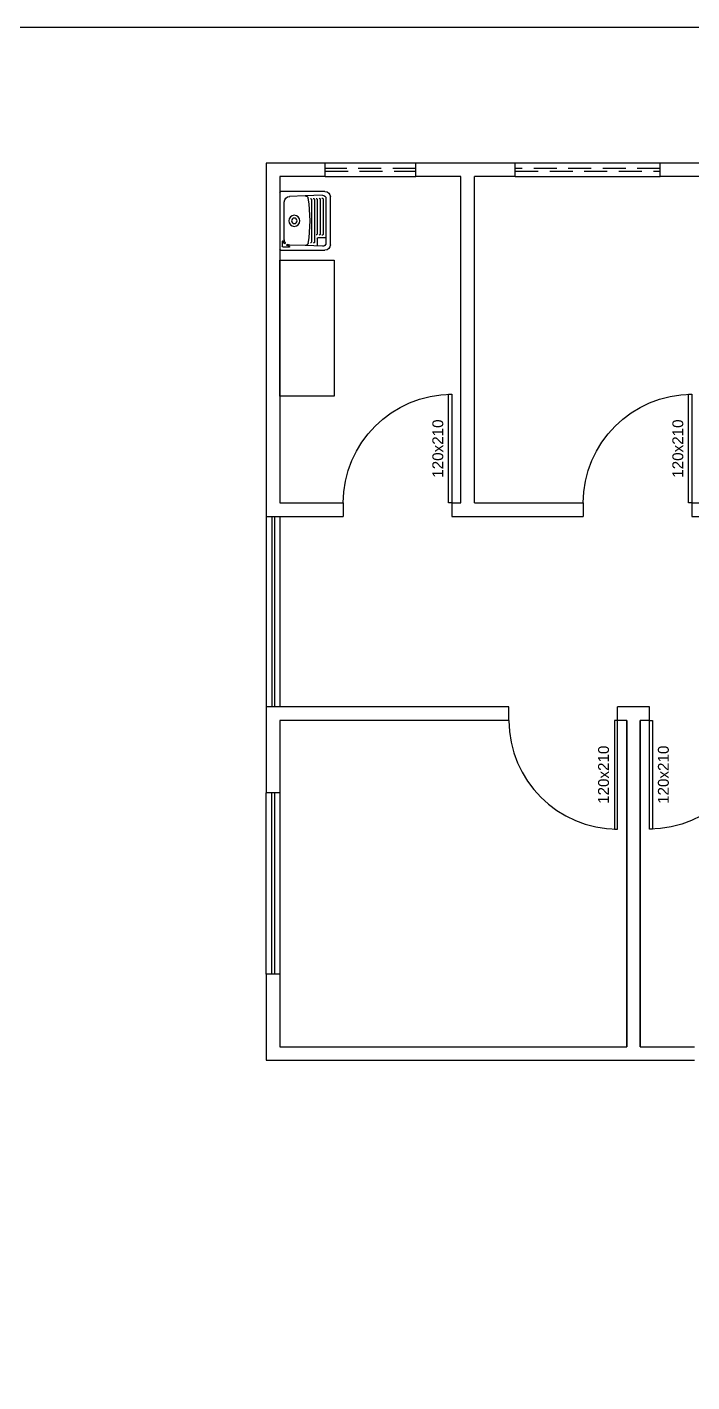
# Model space of a CAD drawing. Header units: centimetres. Extents: x 0 to 779865, y -139216 to 99734.
# Drawn here: x 680672 to 681406, y 11197 to 12691 of the extents above; entities that cross this region are included whole.
import ezdxf
from ezdxf.enums import TextEntityAlignment as Align

# ---------------------------------------------------------------- set-up
doc = ezdxf.new("R2010")
doc.units = ezdxf.units.CM
doc.header["$LTSCALE"] = 4
doc.linetypes.add('DASHED2', pattern=[9.525, 6.35, -3.175])
for name, color, linetype in [('0.1', 1, 'Continuous'), ('0.2', 2, 'Continuous'), ('0.6', 6, 'Continuous'), ('001-MOBILIA', 253, 'Continuous'), ('02-CONT', 2, 'Continuous')]:
    doc.layers.add(name, color=color, linetype=linetype)
doc.styles.add('2mm 1-50', font='arial.ttf', dxfattribs={"height": 0.1})

# ---------------------------------------------------------------- blocks, each defined once
blk = doc.blocks.new('1_00e')
blk.add_lwpolyline([(-28.4, -52.3), (-25.4, -52.3), (-25.4, 47.7), (-28.4, 47.7)], close=True)
at = {"color": 1}
blk.add_arc((-28.4, -52.3), 100, 0, 90, dxfattribs=at)
blk = doc.blocks.new('Tanque05')
for p, q in [((243, 89.1), (243, 128.6)), ((244, 129.6), (295, 129.6)), ((286.3, 125.6), (252.6, 125.6)), ((288, 127.4), (292.3, 127.4)), ((293.3, 121.3), (293.3, 126.4)), ((296, 128.6), (296, 89.1)), ((247.1, 106.8), (247.6, 120.8)), ((291.8, 106.8), (291.3, 120.8)), ((246.5, 91.3), (247.1, 106.8)), ((250.4, 98.5), (288.5, 98.5)), ((250.5, 101.1), (288.4, 101.1)), ((292.4, 91.3), (291.8, 106.8)), ((249.5, 88.1), (289.4, 88.1)), ((250.1, 90.7), (281.4, 90.7)), ((250.2, 93.3), (281.3, 93.3)), ((250.3, 95.9), (281.2, 95.9)), ((284.4, 94.9), (284.4, 88.1)), ((285.4, 95.9), (292.3, 95.9)), ((291, 84.1), (248, 84.1))]:
    blk.add_line(p, q)
for radius in [5, 2.5]:
    blk.add_circle((269.5, 116.6), radius)
for centre, radius, start, end in [((244, 128.6), 1, 90, 180), ((252.6, 120.6), 5, 90, 177.7757), ((286.3, 120.6), 5, 53.6197, 90), ((288, 126.9), 0.5, 90, 254.832), ((286.3, 120.6), 6, 53.6197, 74.832), ((289.6, 125.1), 0.5, 233.6197, 53.6197), ((291.3, 123), 0.5, 25.1435, 205.1435), ((286.3, 120.6), 5, 2.2243, 25.1435), ((286.3, 120.6), 6, 5.5996, 25.1435), ((292.3, 126.4), 1, 0, 90), ((295, 128.6), 1, 0, 90), ((292.8, 121.3), 0.5, 185.5996, 0), ((249.6, 106.7), 2.5, 177.7757, 260.8257), ((269.5, 229.9), 127.2, 260.8257, 279.1743), ((250.4, 99.5), 1, 177.7757, 270), ((250.5, 102.1), 1, 177.7757, 270), ((288.4, 102.1), 1, 270, 2.2243), ((288.5, 99.5), 1, 270, 2.2243), ((289.3, 106.7), 2.5, 279.1743, 2.2243), ((248, 89.1), 5, 180, 270), ((249.5, 91.1), 3, 177.7757, 270), ((250.1, 91.7), 1, 177.7757, 270), ((250.2, 94.3), 1, 177.7757, 270), ((250.3, 96.9), 1, 177.7757, 270), ((281.2, 96.9), 1, 270, 2.2243), ((281.3, 94.3), 1, 270, 2.2243), ((281.4, 91.7), 1, 270, 2.2243), ((285.4, 94.9), 1, 90, 180), ((289.4, 91.1), 3, 270, 2.2243), ((291, 89.1), 5, 270, 0)]:
    blk.add_arc(centre, radius, start, end)

msp = doc.modelspace()

# ---------------------------------------------------------------- linework, layer by layer
at = {"layer": '0.1', "linetype": 'DASHED2'}
for p, q in [((681101.457, 12535.477), (681001.457, 12535.477)), ((681001.457, 12532.477), (681101.457, 12532.477)), ((681371.457, 12535.477), (681211.457, 12535.477)), ((681211.457, 12532.477), (681371.457, 12532.477))]:
    msp.add_line(p, q, dxfattribs=at)
at = {"layer": '0.2'}
for p, q in [((680936.457, 12151.477), (680936.457, 11941.556)), ((680942.457, 12151.477), (680942.457, 11941.556)), ((680945.457, 12151.477), (680945.457, 11941.556)), ((680951.457, 12151.477), (680951.457, 11941.556)), ((680936.457, 11646.556), (680936.457, 11846.556)), ((680942.457, 11646.556), (680942.457, 11846.556)), ((680945.457, 11846.556), (680945.457, 11646.556)), ((680951.457, 11846.556), (680951.457, 11646.556))]:
    msp.add_line(p, q, dxfattribs=at)
msp.add_lwpolyline([(680951.457, 12434.372), (681011.457, 12434.372), (681011.457, 12284.372), (680951.457, 12284.372)], close=True, dxfattribs=at)
at = {"layer": '0.6'}
for p, q in [((681001.457, 12526.477), (681001.457, 12541.477)), ((681101.457, 12541.477), (681001.457, 12541.477)), ((681101.457, 12526.477), (681101.457, 12541.477)), ((681211.457, 12526.477), (681211.457, 12541.477)), ((681371.457, 12541.477), (681211.457, 12541.477)), ((681371.457, 12526.477), (681371.457, 12541.477)), ((681001.457, 12526.477), (681101.457, 12526.477)), ((681211.457, 12526.477), (681371.457, 12526.477)), ((681021.457, 12166.477), (681021.457, 12151.477)), ((681141.457, 12166.477), (681141.457, 12151.477)), ((681286.457, 12166.477), (681286.457, 12151.477)), ((681406.457, 12166.477), (681406.457, 12151.477)), ((681204.457, 11926.556), (681204.457, 11941.556)), ((681324.457, 11926.556), (681324.457, 11941.556)), ((681359.457, 11926.556), (681359.457, 11941.556)), ((680951.457, 11846.556), (680936.457, 11846.556)), ((680951.457, 11646.556), (680936.457, 11646.556))]:
    msp.add_line(p, q, dxfattribs=at)
for points in [[(681001.457, 12541.477), (680936.457, 12541.477), (680936.457, 12151.477), (681021.457, 12151.477)], [(681166.457, 12541.477), (681101.457, 12541.477)], [(681211.457, 12541.477), (681151.457, 12541.477)], [(681431.457, 12541.477), (681371.457, 12541.477)], [(681001.457, 12526.477), (680951.457, 12526.477), (680951.457, 12166.477), (681021.457, 12166.477)], [(681141.457, 12166.477), (681151.457, 12166.477), (681151.457, 12526.477), (681101.457, 12526.477)], [(681211.457, 12526.477), (681166.457, 12526.477)], [(681166.457, 12166.477), (681166.457, 12526.477)], [(681406.457, 12166.477), (681416.457, 12166.477), (681416.457, 12526.477), (681371.457, 12526.477)], [(681166.457, 12166.477), (681286.457, 12166.477)], [(681141.457, 12151.477), (681166.457, 12151.477)], [(681151.457, 12151.477), (681286.457, 12151.477)], [(681406.457, 12151.477), (681431.457, 12151.477)], [(681204.457, 11941.556), (680936.457, 11941.556), (680936.457, 11846.556)], [(681349.457, 11941.556), (681324.457, 11941.556)], [(681359.457, 11941.556), (681334.457, 11941.556)], [(680951.457, 11646.556), (680951.457, 11566.556), (681334.457, 11566.556), (681334.457, 11926.556), (681324.457, 11926.556)], [(681204.457, 11926.556), (680951.457, 11926.556), (680951.457, 11846.556)], [(681334.457, 11926.556), (681334.457, 11566.556)], [(681349.457, 11566.556), (681349.457, 11926.556)], [(681359.457, 11926.556), (681349.457, 11926.556), (681349.457, 11566.556), (681409.457, 11566.556)], [(680936.457, 11646.556), (680936.457, 11551.556), (681349.457, 11551.556)], [(681334.457, 11551.556), (681409.457, 11551.556)]]:
    msp.add_lwpolyline(points, dxfattribs=at)
at = {"layer": '02-CONT'}
msp.add_lwpolyline([(691483.936, 9735.709), (679126.632, 9701.927), (679508.517, 12691.477), (692508.957, 12691.477)], close=True, dxfattribs=at)

# ---------------------------------------------------------------- block references
at = {"layer": '001-MOBILIA', "ltscale": 10, "xscale": -1.226415094339667, "yscale": 1.226415094339667, "zscale": 1.226415094339667, "rotation": 90}
msp.add_blockref('Tanque05', (681110.461, 12808.24), dxfattribs=at)
at = {"layer": '02-CONT', "xscale": -1.2, "yscale": 1.2, "zscale": 1.2}
for p in [(681107.37, 12229.18), (681372.37, 12229.18)]:
    msp.add_blockref('1_00e', p, dxfattribs=at)
at = {"layer": '02-CONT', "yscale": 1.2, "zscale": 1.2, "rotation": 180}
for p, xscale in [((681290.37, 11863.853), 1.2), ((681393.543, 11863.853), -1.2)]:
    msp.add_blockref('1_00e', p, dxfattribs=dict(at, xscale=xscale))

# ---------------------------------------------------------------- texts
at = {"layer": '02-CONT', "style": '2mm 1-50'}
for p in [(681125.857, 12226.423), (681390.857, 12226.423), (681308.857, 11866.556), (681374.901, 11866.556)]:
    msp.add_text('120x210', height=12, rotation=90, dxfattribs=at).set_placement(p, align=Align.MIDDLE_CENTER)

doc.saveas('drawing.dxf')
